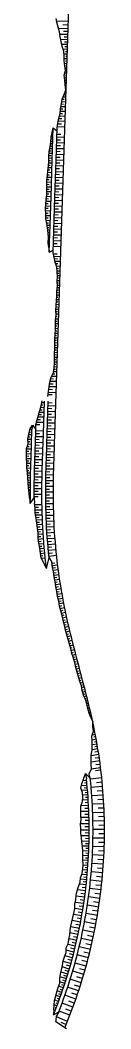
# Model space of a CAD drawing. Header units: metres. Extents: x 288738 to 324331, y 7399322 to 7465117.
# Drawn here: x 320171 to 320253, y 7412217 to 7413268 of the extents above; entities that cross this region are included whole.
import ezdxf

# ---------------------------------------------------------------- set-up
doc = ezdxf.new("R2010")
doc.units = ezdxf.units.M
doc.header["$LTSCALE"] = 10
for name, color, linetype in [('F-HZ-ATERRO-TALUDE', 110, 'Continuous'), ('F-HZ-MUROS', 210, 'Continuous'), ('F-HZ-PIANO-CORTE', 10, 'Continuous'), ('F-HZ-TALUDE', 2, 'Continuous')]:
    doc.layers.add(name, color=color, linetype=linetype)

msp = doc.modelspace()

# ---------------------------------------------------------------- linework, layer by layer
at = {"layer": 'F-HZ-ATERRO-TALUDE', "linetype": 'Continuous', "lineweight": -3}
for p, q in [((320214.839, 7413266.882), (320202.629, 7413267.28)), ((320214.595, 7413259.38), (320204.592, 7413259.706)), ((320214.717, 7413263.131), (320209.123, 7413263.313)), ((320214.393, 7413253.189), (320206.139, 7413253.458)), ((320214.219, 7413247.839), (320207.085, 7413248.072)), ((320214.494, 7413256.285), (320210.03, 7413256.43)), ((320214.306, 7413250.514), (320210.438, 7413250.64)), ((320214.056, 7413242.842), (320208.116, 7413243.035)), ((320213.893, 7413237.844), (320209.445, 7413237.989)), ((320214.137, 7413245.34), (320210.857, 7413245.447)), ((320213.974, 7413240.343), (320211.333, 7413240.429)), ((320213.73, 7413232.847), (320210.409, 7413232.955)), ((320213.567, 7413227.85), (320210.582, 7413227.947)), ((320213.812, 7413235.346), (320211.967, 7413235.406)), ((320213.486, 7413225.351), (320212.046, 7413225.398)), ((320213.649, 7413230.348), (320212.144, 7413230.397)), ((320213.404, 7413222.852), (320211.039, 7413222.93)), ((320213.242, 7413217.855), (320211.768, 7413217.903)), ((320213.323, 7413220.354), (320212.388, 7413220.384)), ((320213.16, 7413215.356), (320212.54, 7413215.377)), ((320212.916, 7413207.86), (320211.031, 7413207.922)), ((320213.079, 7413212.858), (320211.236, 7413212.918)), ((320212.997, 7413210.359), (320211.857, 7413210.396)), ((320212.834, 7413205.362), (320212.079, 7413205.386)), ((320212.753, 7413202.863), (320211.503, 7413202.904)), ((320212.59, 7413197.866), (320212.1, 7413197.882)), ((320212.671, 7413200.364), (320212.193, 7413200.38)), ((320241.119, 7412533.535), (320240.323, 7412533.371)), ((320240.596, 7412535.979), (320240.471, 7412535.953)), ((320243.102, 7412523.733), (320239.841, 7412523.127)), ((320242.133, 7412528.639), (320240.873, 7412528.392)), ((320241.632, 7412531.088), (320241.064, 7412530.974)), ((320243.568, 7412521.277), (320241.587, 7412520.918)), ((320242.623, 7412526.187), (320241.622, 7412525.996)), ((320244.024, 7412518.819), (320239.749, 7412518.065)), ((320244.9, 7412513.896), (320239.781, 7412513.042)), ((320244.466, 7412516.359), (320242.129, 7412515.957)), ((320245.318, 7412511.432), (320242.516, 7412510.977)), ((320246.681, 7412502.915), (320238.599, 7412501.736)), ((320245.729, 7412508.966), (320239.625, 7412508.005)), ((320246.211, 7412505.941), (320242.65, 7412505.401)), ((320247.642, 7412496.262), (320238.758, 7412495.079)), ((320247.173, 7412499.59), (320242.964, 7412499.003)), ((320248.134, 7412492.621), (320243.45, 7412492.029)), ((320248.604, 7412488.976), (320238.875, 7412487.815)), ((320248.901, 7412486.494), (320243.341, 7412485.856)), ((320234.475, 7412470.788), (320228.5, 7412470.263)), ((320233.992, 7412475.764), (320230.003, 7412475.376)), ((320234.244, 7412473.277), (320231.735, 7412473.045)), ((320249.788, 7412478.589), (320237.848, 7412477.397)), ((320250.648, 7412469.63), (320238.689, 7412468.637)), ((320250.237, 7412474.111), (320244.262, 7412473.565)), ((320234.91, 7412465.807), (320228.735, 7412465.324)), ((320235.296, 7412460.822), (320229.794, 7412460.444)), ((320234.704, 7412468.298), (320231.251, 7412468.012)), ((320235.113, 7412463.315), (320232.35, 7412463.112)), ((320235.473, 7412458.328), (320232.701, 7412458.151)), ((320251.35, 7412460.658), (320239.377, 7412459.864)), ((320251.018, 7412465.145), (320245.035, 7412464.699)), ((320235.971, 7412449.963), (320228.139, 7412449.588)), ((320235.633, 7412455.833), (320229.813, 7412455.489)), ((320235.81, 7412452.898), (320232.531, 7412452.723)), ((320251.9, 7412451.675), (320239.915, 7412451.08)), ((320251.644, 7412456.167), (320245.654, 7412455.82)), ((320236.252, 7412443.692), (320227.887, 7412443.392)), ((320236.455, 7412437.457), (320228.14, 7412437.257)), ((320236.118, 7412446.828), (320232.009, 7412446.655)), ((320236.365, 7412440.575), (320232.163, 7412440.449)), ((320252.299, 7412442.684), (320240.305, 7412442.288)), ((320252.119, 7412447.18), (320246.124, 7412446.933)), ((320252.441, 7412438.186), (320246.443, 7412438.038)), ((320236.595, 7412430.755), (320227.658, 7412430.655)), ((320236.626, 7412427.495), (320232.224, 7412427.473)), ((320236.535, 7412434.106), (320232.329, 7412434.032)), ((320252.545, 7412433.688), (320240.547, 7412433.492)), ((320252.612, 7412429.188), (320246.612, 7412429.14)), ((320236.64, 7412424.235), (320227.946, 7412424.245)), ((320236.609, 7412418.074), (320228.395, 7412418.18)), ((320236.638, 7412421.155), (320232.306, 7412421.185)), ((320252.583, 7412415.689), (320240.584, 7412415.892)), ((320252.64, 7412424.688), (320240.64, 7412424.692)), ((320252.63, 7412420.188), (320246.63, 7412420.24)), ((320236.517, 7412412.393), (320228.944, 7412412.573)), ((320236.382, 7412407.331), (320229.633, 7412407.556)), ((320236.571, 7412415.234), (320232.648, 7412415.305)), ((320236.453, 7412409.862), (320232.857, 7412409.964)), ((320252.37, 7412406.691), (320240.377, 7412407.094)), ((320252.497, 7412411.189), (320246.499, 7412411.341)), ((320236.199, 7412402.334), (320229.991, 7412402.6)), ((320235.967, 7412397.339), (320230.047, 7412397.65)), ((320235.827, 7412394.843), (320232.94, 7412395.008)), ((320236.084, 7412399.837), (320233.054, 7412399.981)), ((320236.292, 7412404.832), (320233.062, 7412404.955)), ((320252.002, 7412397.699), (320240.017, 7412398.301)), ((320252.205, 7412402.194), (320246.21, 7412402.445)), ((320235.685, 7412392.347), (320230.072, 7412392.695)), ((320235.354, 7412387.358), (320230.224, 7412387.725)), ((320235.168, 7412384.865), (320232.595, 7412385.062)), ((320235.522, 7412389.853), (320232.855, 7412390.031)), ((320251.482, 7412388.714), (320239.509, 7412389.515)), ((320251.165, 7412384.225), (320245.182, 7412384.676)), ((320251.761, 7412393.205), (320245.771, 7412393.556)), ((320234.547, 7412377.391), (320228.847, 7412377.908)), ((320234.975, 7412382.373), (320229.761, 7412382.796)), ((320234.316, 7412374.902), (320231.195, 7412375.2)), ((320234.766, 7412379.881), (320232.083, 7412380.112)), ((320250.81, 7412379.74), (320238.852, 7412380.74)), ((320250.418, 7412375.257), (320244.443, 7412375.807)), ((320233.515, 7412367.16), (320226.514, 7412367.933)), ((320234.071, 7412372.414), (320227.557, 7412373.067)), ((320233.16, 7412364.011), (320229.332, 7412364.457)), ((320233.802, 7412369.786), (320230.51, 7412370.133)), ((320249.987, 7412370.777), (320238.047, 7412371.976)), ((320249.519, 7412366.302), (320243.554, 7412366.951)), ((320231.903, 7412354.122), (320222.921, 7412355.343)), ((320232.78, 7412360.865), (320224.392, 7412361.894)), ((320232.351, 7412357.492), (320227.929, 7412358.064)), ((320247.888, 7412352.901), (320235.994, 7412354.496)), ((320249.013, 7412361.831), (320237.095, 7412363.228)), ((320248.469, 7412357.364), (320242.516, 7412358.112)), ((320229.976, 7412341.238), (320221.575, 7412342.592)), ((320230.958, 7412347.543), (320222.192, 7412348.848)), ((320230.475, 7412344.389), (320226.124, 7412345.064)), ((320231.443, 7412350.831), (320227.083, 7412351.452)), ((320246.605, 7412343.993), (320234.74, 7412345.786)), ((320247.265, 7412348.445), (320241.325, 7412349.292)), ((320228.898, 7412334.894), (320220.445, 7412336.363)), ((320228.315, 7412331.61), (320223.987, 7412332.391)), ((320229.445, 7412338.065), (320225.261, 7412338.766)), ((320245.172, 7412335.108), (320233.338, 7412337.098)), ((320245.907, 7412339.548), (320239.982, 7412340.493)), ((320226.394, 7412321.648), (320217.49, 7412323.433)), ((320227.702, 7412328.332), (320218.959, 7412329.966)), ((320227.057, 7412324.988), (320222.641, 7412325.843)), ((320243.589, 7412326.249), (320231.79, 7412328.435)), ((320242.742, 7412321.829), (320236.852, 7412322.972)), ((320244.4, 7412330.675), (320238.491, 7412331.719)), ((320223.696, 7412309.153), (320215.562, 7412310.99)), ((320225.052, 7412315.258), (320216.537, 7412317.075)), ((320224.384, 7412312.203), (320220.304, 7412313.099)), ((320225.734, 7412318.451), (320221.279, 7412319.372)), ((320239.976, 7412308.616), (320228.257, 7412311.194)), ((320241.857, 7412317.417), (320230.096, 7412319.799)), ((320240.936, 7412313.013), (320235.065, 7412314.253)), ((320222.291, 7412303.182), (320214.336, 7412305.077)), ((320221.544, 7412300.133), (320217.314, 7412301.168)), ((320223, 7412306.166), (320219.009, 7412307.092)), ((320237.947, 7412299.848), (320226.272, 7412302.62)), ((320238.98, 7412304.228), (320233.131, 7412305.565)), ((320219.235, 7412291.173), (320211.352, 7412293.248)), ((320220.777, 7412297.09), (320212.658, 7412299.126)), ((320220.017, 7412294.128), (320216.197, 7412295.11)), ((320235.767, 7412291.117), (320224.139, 7412294.082)), ((320236.877, 7412295.477), (320231.051, 7412296.912)), ((320215.941, 7412279.414), (320208.345, 7412281.604)), ((320217.578, 7412285.113), (320209.502, 7412287.342)), ((320216.767, 7412282.261), (320212.855, 7412283.365)), ((320218.413, 7412288.141), (320214.397, 7412289.224)), ((320233.436, 7412282.424), (320221.859, 7412285.582)), ((320232.215, 7412278.093), (320226.44, 7412279.72)), ((320234.619, 7412286.765), (320228.818, 7412288.296)), ((320212.847, 7412269.244), (320206.381, 7412271.251)), ((320214.35, 7412274.094), (320207.258, 7412276.22)), ((320213.608, 7412271.666), (320210.211, 7412272.702)), ((320215.157, 7412276.751), (320211.455, 7412277.839)), ((320228.335, 7412265.163), (320216.87, 7412268.705)), ((320230.958, 7412273.772), (320219.436, 7412277.122)), ((320229.665, 7412269.462), (320223.918, 7412271.185)), ((320209.745, 7412259.738), (320204.722, 7412261.402)), ((320211.319, 7412264.483), (320205.955, 7412266.204)), ((320208.941, 7412257.37), (320206.434, 7412258.215)), ((320210.539, 7412262.108), (320208.068, 7412262.914)), ((320212.091, 7412266.861), (320209.064, 7412267.816)), ((320225.567, 7412256.599), (320214.162, 7412260.331)), ((320226.969, 7412260.875), (320221.252, 7412262.694)), ((320206.46, 7412250.293), (320202.1, 7412251.83)), ((320208.125, 7412255.007), (320203.222, 7412256.684)), ((320205.608, 7412247.943), (320203.533, 7412248.685)), ((320207.297, 7412252.648), (320204.96, 7412253.46)), ((320222.655, 7412248.084), (320211.314, 7412252.005)), ((320224.129, 7412252.335), (320218.442, 7412254.249)), ((320202.992, 7412240.914), (320200.199, 7412241.959)), ((320204.748, 7412245.595), (320200.758, 7412247.045)), ((320202.092, 7412238.581), (320201.014, 7412238.991)), ((320203.872, 7412243.253), (320202.15, 7412243.889)), ((320219.599, 7412239.618), (320208.325, 7412243.728)), ((320218.014, 7412235.407), (320212.395, 7412237.508)), ((320221.145, 7412243.845), (320215.491, 7412245.852)), ((320213.876, 7412224.881), (320202.399, 7412229.448)), ((320216.394, 7412231.208), (320205.19, 7412235.505)), ((320212.459, 7412221.413), (320207.25, 7412223.528))]:
    msp.add_line(p, q, dxfattribs=at)
at = {"layer": 'F-HZ-MUROS', "elevation": 730.002}
msp.add_lwpolyline([(320212.815, 7412217.076), (320201.792, 7412224.353)], dxfattribs=at)
at = {"layer": 'F-HZ-PIANO-CORTE'}
for p, q in [((320208.202, 7413183.4), (320212.114, 7413183.272)), ((320208.636, 7413185.887), (320210.416, 7413185.829)), ((320209.526, 7413188.36), (320212.277, 7413188.27)), ((320210.417, 7413190.832), (320211.388, 7413190.8)), ((320206.451, 7413173.452), (320211.789, 7413173.278)), ((320206.651, 7413175.947), (320209.261, 7413175.862)), ((320207.209, 7413178.43), (320211.951, 7413178.275)), ((320207.768, 7413180.913), (320209.9, 7413180.843)), ((320204.457, 7413163.261), (320211.455, 7413163.033)), ((320204.916, 7413165.872), (320208.228, 7413165.764)), ((320205.593, 7413168.477), (320211.626, 7413168.28)), ((320206.25, 7413170.957), (320208.978, 7413170.868)), ((320203.359, 7413157.363), (320211.261, 7413157.106)), ((320203.927, 7413160.311), (320207.643, 7413160.19)), ((320196.764, 7413142.12), (320197.764, 7413142.088)), ((320196.975, 7413144.615), (320198.846, 7413144.554)), ((320197.247, 7413147.107), (320198.087, 7413147.08)), ((320197.636, 7413149.596), (320199.009, 7413149.551)), ((320202.818, 7413143.616), (320206.815, 7413143.486)), ((320202.915, 7413146.614), (320210.911, 7413146.354)), ((320203.013, 7413149.613), (320207.011, 7413149.482)), ((320195.205, 7413132.166), (320196.822, 7413132.113)), ((320195.603, 7413134.654), (320198.52, 7413134.559)), ((320196.007, 7413137.142), (320197.304, 7413137.1)), ((320196.421, 7413139.63), (320198.683, 7413139.556)), ((320202.427, 7413131.622), (320206.425, 7413131.492)), ((320202.524, 7413134.621), (320210.52, 7413134.36)), ((320202.622, 7413137.619), (320206.62, 7413137.489)), ((320202.72, 7413140.618), (320210.716, 7413140.357)), ((320194.494, 7413122.184), (320196.303, 7413122.125)), ((320194.582, 7413124.682), (320198.194, 7413124.564)), ((320194.713, 7413127.179), (320196.494, 7413127.121)), ((320194.927, 7413129.674), (320198.357, 7413129.562)), ((320202.133, 7413122.627), (320210.129, 7413122.366)), ((320202.231, 7413125.625), (320206.229, 7413125.495)), ((320202.329, 7413128.624), (320210.325, 7413128.363)), ((320193.34, 7413109.715), (320197.706, 7413109.572)), ((320193.621, 7413112.207), (320195.704, 7413112.139)), ((320193.951, 7413114.697), (320197.869, 7413114.57)), ((320194.219, 7413117.19), (320196.085, 7413117.129)), ((320194.367, 7413119.687), (320198.032, 7413119.567)), ((320201.743, 7413110.633), (320209.738, 7413110.373)), ((320201.84, 7413113.632), (320205.838, 7413113.502)), ((320201.938, 7413116.63), (320209.934, 7413116.37)), ((320202.036, 7413119.629), (320206.034, 7413119.498)), ((320192.589, 7413099.734), (320197.38, 7413099.578)), ((320192.648, 7413102.233), (320195.055, 7413102.155)), ((320192.859, 7413104.728), (320197.543, 7413104.575)), ((320193.085, 7413107.222), (320195.355, 7413107.148)), ((320201.449, 7413101.638), (320205.447, 7413101.508)), ((320201.547, 7413104.637), (320209.543, 7413104.376)), ((320201.645, 7413107.635), (320205.643, 7413107.505)), ((320192.368, 7413089.736), (320197.054, 7413089.583)), ((320192.43, 7413092.235), (320194.783, 7413092.158)), ((320192.544, 7413094.733), (320197.217, 7413094.58)), ((320192.612, 7413097.232), (320194.955, 7413097.155)), ((320201.058, 7413089.645), (320205.056, 7413089.514)), ((320201.156, 7413092.643), (320209.152, 7413092.382)), ((320201.254, 7413095.641), (320205.252, 7413095.511)), ((320201.352, 7413098.64), (320209.347, 7413098.379)), ((320191.683, 7413079.753), (320196.729, 7413079.588)), ((320191.949, 7413082.245), (320194.379, 7413082.166)), ((320192.174, 7413084.739), (320196.891, 7413084.586)), ((320192.334, 7413087.236), (320194.653, 7413087.16)), ((320200.765, 7413080.649), (320208.761, 7413080.389)), ((320200.863, 7413083.648), (320204.861, 7413083.517)), ((320200.961, 7413086.646), (320208.956, 7413086.386)), ((320191.186, 7413072.265), (320193.835, 7413072.179)), ((320191.219, 7413069.763), (320196.403, 7413069.594)), ((320191.254, 7413074.764), (320196.566, 7413074.591)), ((320191.397, 7413077.261), (320194.022, 7413077.175)), ((320200.374, 7413068.656), (320208.37, 7413068.395)), ((320200.472, 7413071.654), (320204.47, 7413071.524)), ((320200.57, 7413074.653), (320208.566, 7413074.392)), ((320200.668, 7413077.651), (320204.665, 7413077.521)), ((320191.305, 7413067.258), (320193.813, 7413067.177)), ((320191.411, 7413064.754), (320196.24, 7413064.596)), ((320191.527, 7413062.249), (320193.843, 7413062.173)), ((320191.864, 7413059.736), (320196.077, 7413059.599)), ((320192.317, 7413057.22), (320194.156, 7413057.16)), ((320200.081, 7413059.661), (320204.079, 7413059.53)), ((320200.179, 7413062.659), (320208.175, 7413062.398)), ((320200.277, 7413065.657), (320204.274, 7413065.527)), ((320192.729, 7413054.705), (320195.914, 7413054.602)), ((320193.118, 7413052.191), (320194.475, 7413052.147)), ((320193.48, 7413049.678), (320195.751, 7413049.604)), ((320193.827, 7413047.166), (320194.748, 7413047.136)), ((320199.69, 7413047.667), (320203.688, 7413047.537)), ((320199.788, 7413050.665), (320207.784, 7413050.405)), ((320199.886, 7413053.664), (320203.884, 7413053.533)), ((320199.983, 7413056.662), (320207.979, 7413056.402)), ((320193.936, 7413037.157), (320194.64, 7413037.134)), ((320194.058, 7413044.657), (320195.588, 7413044.607)), ((320194.148, 7413039.651), (320195.426, 7413039.61)), ((320194.228, 7413042.15), (320194.868, 7413042.129)), ((320199.397, 7413038.672), (320207.393, 7413038.411)), ((320199.495, 7413041.67), (320203.493, 7413041.54)), ((320199.593, 7413044.668), (320207.588, 7413044.408)), ((320194.062, 7413034.651), (320195.263, 7413034.612)), ((320194.365, 7413032.14), (320194.773, 7413032.127)), ((320199.202, 7413032.675), (320207.197, 7413032.414)), ((320199.299, 7413035.673), (320203.297, 7413035.543)), ((320199.341, 7413024.848), (320203.142, 7413024.724)), ((320199.994, 7413022.25), (320206.859, 7413022.026)), ((320200.491, 7413019.732), (320203.634, 7413019.63)), ((320200.871, 7413017.219), (320206.696, 7413017.029)), ((320201.583, 7413014.694), (320204.099, 7413014.612)), ((320202.585, 7413012.16), (320206.533, 7413012.031)), ((320203.115, 7413009.641), (320204.783, 7413009.587)), ((320203.236, 7413007.136), (320206.37, 7413007.034)), ((320203.347, 7413004.631), (320204.818, 7413004.583)), ((320203.388, 7412994.625), (320204.676, 7412994.583)), ((320203.4, 7412997.125), (320206.044, 7412997.039)), ((320203.449, 7413002.127), (320206.207, 7413002.037)), ((320203.462, 7412999.625), (320204.794, 7412999.581)), ((320202.908, 7412984.635), (320204.273, 7412984.59)), ((320203.067, 7412987.131), (320205.719, 7412987.045)), ((320203.305, 7412989.625), (320204.553, 7412989.584)), ((320203.419, 7412992.122), (320205.881, 7412992.042)), ((320202.486, 7412974.643), (320203.899, 7412974.597)), ((320202.59, 7412977.141), (320205.393, 7412977.05)), ((320202.712, 7412979.639), (320204.093, 7412979.594)), ((320202.818, 7412982.136), (320205.556, 7412982.047)), ((320202.012, 7412964.653), (320203.499, 7412964.605)), ((320202.083, 7412967.152), (320205.067, 7412967.055)), ((320202.261, 7412969.648), (320203.705, 7412969.601)), ((320202.398, 7412972.145), (320205.23, 7412972.053)), ((320201.544, 7412952.162), (320204.578, 7412952.063)), ((320201.563, 7412954.663), (320203.111, 7412954.612)), ((320201.682, 7412957.16), (320204.741, 7412957.06)), ((320201.916, 7412959.654), (320203.37, 7412959.607)), ((320202.033, 7412962.151), (320204.904, 7412962.058)), ((320201.302, 7412942.165), (320204.253, 7412942.068)), ((320201.392, 7412944.663), (320202.863, 7412944.615)), ((320201.462, 7412947.162), (320204.416, 7412947.066)), ((320201.51, 7412949.662), (320203.004, 7412949.613)), ((320200.899, 7412934.674), (320202.453, 7412934.623)), ((320200.908, 7412932.172), (320203.927, 7412932.074)), ((320200.978, 7412937.173), (320204.09, 7412937.071)), ((320201.162, 7412939.668), (320202.666, 7412939.619)), ((320200.683, 7412922.174), (320203.601, 7412922.079)), ((320200.852, 7412924.67), (320202.267, 7412924.624)), ((320200.921, 7412929.67), (320202.383, 7412929.623)), ((320200.936, 7412927.169), (320203.764, 7412927.076)), ((320200.506, 7412912.175), (320203.275, 7412912.084)), ((320200.562, 7412914.674), (320201.96, 7412914.629)), ((320200.596, 7412917.174), (320203.438, 7412917.082)), ((320200.602, 7412919.675), (320202.061, 7412919.628)), ((320198.666, 7412899.728), (320200.767, 7412899.659)), ((320199.513, 7412902.202), (320202.95, 7412902.09)), ((320199.938, 7412904.689), (320201.485, 7412904.639)), ((320200.239, 7412907.181), (320203.113, 7412907.087)), ((320200.395, 7412909.677), (320201.795, 7412909.631)), ((320195.282, 7412889.385), (320198.905, 7412889.267)), ((320195.729, 7412892.15), (320202.618, 7412891.925)), ((320196.478, 7412894.712), (320199.59, 7412894.61)), ((320197.454, 7412897.266), (320202.787, 7412897.092)), ((320194.203, 7412880.606), (320202.241, 7412880.344)), ((320194.626, 7412883.609), (320198.482, 7412883.484)), ((320195.033, 7412886.614), (320202.437, 7412886.372)), ((320187.248, 7412869.786), (320189.888, 7412869.7)), ((320193.879, 7412878.115), (320198.019, 7412877.98)), ((320193.892, 7412869.761), (320197.89, 7412869.631)), ((320184.112, 7412857.381), (320186.796, 7412857.294)), ((320184.825, 7412859.859), (320189.562, 7412859.705)), ((320185.487, 7412862.339), (320187.565, 7412862.271)), ((320186.052, 7412864.822), (320189.725, 7412864.702)), ((320186.633, 7412867.304), (320188.22, 7412867.253)), ((320193.501, 7412857.768), (320197.499, 7412857.637)), ((320193.599, 7412860.766), (320201.594, 7412860.506)), ((320193.696, 7412863.765), (320197.694, 7412863.634)), ((320193.794, 7412866.763), (320201.79, 7412866.502)), ((320181.227, 7412846.934), (320185.182, 7412846.805)), ((320181.842, 7412849.416), (320189.219, 7412849.175)), ((320182.554, 7412852.162), (320185.931, 7412852.052)), ((320183.378, 7412854.904), (320189.399, 7412854.708)), ((320193.208, 7412848.773), (320201.203, 7412848.512)), ((320193.305, 7412851.771), (320197.303, 7412851.641)), ((320193.403, 7412854.769), (320201.399, 7412854.509)), ((320173.477, 7412836.545), (320176.797, 7412836.437)), ((320174.129, 7412839.025), (320175.504, 7412838.98)), ((320174.808, 7412841.504), (320176.96, 7412841.434)), ((320180.835, 7412837.525), (320184.833, 7412837.395)), ((320180.932, 7412840.524), (320188.928, 7412840.263)), ((320192.817, 7412836.779), (320200.812, 7412836.518)), ((320192.914, 7412839.777), (320196.912, 7412839.647)), ((320193.012, 7412842.776), (320201.008, 7412842.515)), ((320193.11, 7412845.774), (320197.108, 7412845.644)), ((320172.636, 7412831.57), (320176.634, 7412831.439)), ((320172.768, 7412829.064), (320174.661, 7412829.002)), ((320172.788, 7412826.562), (320176.471, 7412826.442)), ((320173.02, 7412834.058), (320174.868, 7412833.998)), ((320180.541, 7412828.53), (320188.537, 7412828.269)), ((320180.639, 7412831.529), (320184.637, 7412831.398)), ((320180.737, 7412834.527), (320188.733, 7412834.266)), ((320192.524, 7412827.784), (320196.521, 7412827.653)), ((320192.621, 7412830.782), (320200.617, 7412830.521)), ((320192.719, 7412833.78), (320196.717, 7412833.65)), ((320171.343, 7412821.606), (320176.309, 7412821.445)), ((320171.39, 7412819.102), (320173.809, 7412819.024)), ((320171.421, 7412816.598), (320176.148, 7412816.447)), ((320172.015, 7412824.086), (320174.202, 7412824.015)), ((320180.152, 7412816.532), (320188.148, 7412816.276)), ((320180.249, 7412819.534), (320184.247, 7412819.404)), ((320180.346, 7412822.533), (320188.342, 7412822.273)), ((320180.444, 7412825.532), (320184.442, 7412825.401)), ((320192.135, 7412815.785), (320196.133, 7412815.657)), ((320192.231, 7412818.787), (320200.227, 7412818.528)), ((320192.328, 7412821.787), (320196.326, 7412821.657)), ((320192.426, 7412824.785), (320200.422, 7412824.525)), ((320171.259, 7412811.595), (320175.991, 7412811.45)), ((320171.33, 7412814.097), (320173.699, 7412814.023)), ((320171.38, 7412809.085), (320173.648, 7412809.018)), ((320171.501, 7412806.576), (320175.843, 7412806.452)), ((320179.875, 7412807.513), (320183.874, 7412807.397)), ((320179.965, 7412810.521), (320187.961, 7412810.279)), ((320180.058, 7412813.528), (320184.056, 7412813.402)), ((320191.859, 7412806.765), (320199.855, 7412806.534)), ((320191.948, 7412809.774), (320195.946, 7412809.653)), ((320192.04, 7412812.78), (320200.036, 7412812.531)), ((320171.619, 7412804.066), (320173.696, 7412804.009)), ((320171.741, 7412801.556), (320175.706, 7412801.454)), ((320172.059, 7412799.041), (320173.852, 7412798.998)), ((320172.377, 7412796.527), (320175.584, 7412796.455)), ((320179.565, 7412795.458), (320183.564, 7412795.371)), ((320179.635, 7412798.475), (320187.632, 7412798.283)), ((320179.708, 7412801.49), (320183.707, 7412801.386)), ((320179.791, 7412804.502), (320187.787, 7412804.281)), ((320191.552, 7412794.708), (320199.55, 7412794.538)), ((320191.62, 7412797.726), (320195.619, 7412797.631)), ((320191.693, 7412800.741), (320199.69, 7412800.536)), ((320191.775, 7412803.754), (320195.773, 7412803.644)), ((320172.508, 7412794.017), (320174.02, 7412793.987)), ((320172.633, 7412791.508), (320175.482, 7412791.456)), ((320172.803, 7412788.999), (320174.122, 7412788.978)), ((320172.977, 7412786.489), (320175.401, 7412786.457)), ((320173.142, 7412783.981), (320174.257, 7412783.969)), ((320179.401, 7412786.393), (320187.4, 7412786.286)), ((320179.449, 7412789.417), (320183.448, 7412789.351)), ((320179.503, 7412792.438), (320187.501, 7412792.285)), ((320191.391, 7412785.642), (320195.391, 7412785.59)), ((320191.438, 7412788.666), (320199.437, 7412788.539)), ((320191.49, 7412791.688), (320195.489, 7412791.613)), ((320173.305, 7412781.473), (320175.346, 7412781.457)), ((320173.563, 7412778.966), (320174.447, 7412778.962)), ((320173.855, 7412776.46), (320175.319, 7412776.457)), ((320174.068, 7412773.955), (320174.693, 7412773.956)), ((320179.318, 7412774.278), (320187.318, 7412774.286)), ((320179.323, 7412777.31), (320183.323, 7412777.298)), ((320179.337, 7412780.34), (320187.337, 7412780.286)), ((320179.366, 7412783.367), (320183.366, 7412783.327)), ((320191.319, 7412773.523), (320195.319, 7412773.531)), ((320191.32, 7412776.556), (320199.319, 7412776.539)), ((320191.334, 7412779.587), (320195.334, 7412779.563)), ((320191.359, 7412782.615), (320199.359, 7412782.539)), ((320174.236, 7412771.452), (320175.324, 7412771.457)), ((320179.323, 7412771.75), (320183.323, 7412771.768)), ((320179.767, 7412763.342), (320187.406, 7412763.474)), ((320191.326, 7412770.488), (320199.326, 7412770.539)), ((320191.354, 7412767.452), (320195.354, 7412767.496)), ((320191.39, 7412764.413), (320199.389, 7412764.54)), ((320180.07, 7412760.589), (320183.762, 7412760.669)), ((320180.255, 7412757.835), (320187.519, 7412758.025)), ((320180.383, 7412755.232), (320183.985, 7412755.341)), ((320180.808, 7412752.64), (320187.671, 7412752.876)), ((320191.444, 7412761.374), (320195.443, 7412761.457)), ((320191.512, 7412758.335), (320199.51, 7412758.541)), ((320191.593, 7412755.296), (320195.591, 7412755.419)), ((320191.695, 7412752.258), (320199.69, 7412752.544)), ((320181.331, 7412750.13), (320184.545, 7412750.254)), ((320181.67, 7412747.616), (320187.861, 7412747.88)), ((320181.91, 7412745.099), (320184.94, 7412745.241)), ((320182.189, 7412742.586), (320188.092, 7412742.885)), ((320191.806, 7412749.221), (320195.802, 7412749.383)), ((320191.939, 7412746.184), (320199.93, 7412746.549)), ((320192.083, 7412743.147), (320196.078, 7412743.35)), ((320182.497, 7412740.075), (320185.36, 7412740.232)), ((320182.824, 7412737.566), (320188.364, 7412737.893)), ((320183.171, 7412735.061), (320185.844, 7412735.229)), ((320183.395, 7412732.548), (320188.678, 7412732.903)), ((320192.243, 7412740.112), (320200.23, 7412740.556)), ((320192.421, 7412737.077), (320196.414, 7412737.32)), ((320192.608, 7412734.043), (320200.591, 7412734.567)), ((320192.82, 7412731.011), (320196.81, 7412731.293)), ((320183.429, 7412730.023), (320186.14, 7412730.216)), ((320183.566, 7412727.504), (320189.033, 7412727.915)), ((320183.939, 7412725.003), (320186.584, 7412725.213)), ((320184.334, 7412722.506), (320189.43, 7412722.931)), ((320193.041, 7412727.979), (320201.018, 7412728.583)), ((320193.279, 7412724.949), (320197.266, 7412725.27)), ((320193.534, 7412721.92), (320201.504, 7412722.602)), ((320184.811, 7412720.018), (320187.229, 7412720.229)), ((320185.264, 7412717.529), (320189.868, 7412717.95)), ((320185.559, 7412715.027), (320187.833, 7412715.244)), ((320185.857, 7412712.525), (320190.347, 7412712.973)), ((320186.24, 7412710.033), (320188.424, 7412710.26)), ((320193.798, 7412718.892), (320197.782, 7412719.253)), ((320194.087, 7412715.866), (320202.05, 7412716.627)), ((320194.383, 7412712.841), (320198.363, 7412713.241)), ((320194.7, 7412709.818), (320202.656, 7412710.658)), ((320186.622, 7412707.542), (320190.869, 7412708.001)), ((320197.941, 7412702.394), (320200.729, 7412702.725)), ((320198.319, 7412699.899), (320203.821, 7412700.574)), ((320198.737, 7412697.409), (320201.435, 7412697.751)), ((320199.222, 7412694.928), (320204.458, 7412695.615)), ((320199.653, 7412692.442), (320202.222, 7412692.789)), ((320199.976, 7412689.941), (320205.138, 7412690.661)), ((320200.319, 7412687.443), (320202.905, 7412687.814)), ((320200.717, 7412684.952), (320205.859, 7412685.713)), ((320201.121, 7412682.463), (320203.677, 7412682.852)), ((320201.547, 7412679.978), (320206.623, 7412680.772)), ((320201.989, 7412677.495), (320204.503, 7412677.899)), ((320202.497, 7412675.024), (320207.428, 7412675.837)), ((320202.985, 7412672.55), (320205.414, 7412672.961)), ((320203.36, 7412670.057), (320208.275, 7412670.91)), ((320203.757, 7412667.567), (320206.234, 7412668.008)), ((320204.369, 7412665.117), (320209.164, 7412665.989)), ((320204.972, 7412662.665), (320207.296, 7412663.098)), ((320205.396, 7412660.181), (320210.095, 7412661.077)), ((320205.821, 7412657.697), (320208.196, 7412658.16)), ((320206.491, 7412655.261), (320211.067, 7412656.172)), ((320207.16, 7412652.826), (320209.362, 7412653.274)), ((320207.758, 7412650.378), (320212.081, 7412651.276)), ((320208.351, 7412647.929), (320210.475, 7412648.38)), ((320208.907, 7412645.473), (320213.134, 7412646.389)), ((320209.458, 7412643.017), (320211.565, 7412643.482)), ((320210.064, 7412640.572), (320214.225, 7412641.509)), ((320210.678, 7412638.13), (320212.729, 7412638.601)), ((320211.256, 7412635.68), (320215.348, 7412636.637)), ((320211.826, 7412633.229), (320213.873, 7412633.716)), ((320212.486, 7412630.8), (320216.502, 7412631.772)), ((320213.173, 7412628.379), (320215.13, 7412628.86)), ((320213.833, 7412625.953), (320217.682, 7412626.913)), ((320214.483, 7412623.526), (320216.382, 7412624.006)), ((320215.145, 7412621.103), (320218.886, 7412622.06)), ((320215.811, 7412618.682), (320217.653, 7412619.159)), ((320216.492, 7412616.266), (320220.109, 7412617.212)), ((320217.18, 7412613.853), (320218.954, 7412614.321)), ((320217.822, 7412611.429), (320221.349, 7412612.368)), ((320218.437, 7412608.998), (320220.205, 7412609.473)), ((320219.151, 7412606.595), (320222.602, 7412607.528)), ((320219.926, 7412604.21), (320221.579, 7412604.659)), ((320220.634, 7412601.807), (320223.865, 7412602.69)), ((320221.297, 7412599.393), (320222.898, 7412599.832)), ((320221.95, 7412596.977), (320225.133, 7412597.853)), ((320222.597, 7412594.559), (320224.183, 7412594.997)), ((320223.179, 7412592.125), (320226.404, 7412593.018)), ((320223.715, 7412589.679), (320225.377, 7412590.139)), ((320224.366, 7412587.265), (320227.675, 7412588.182)), ((320225.104, 7412584.876), (320226.707, 7412585.32)), ((320225.823, 7412582.483), (320228.946, 7412583.346)), ((320226.529, 7412580.087), (320228.055, 7412580.507)), ((320227.353, 7412577.724), (320230.214, 7412578.509)), ((320228.261, 7412575.385), (320229.553, 7412575.738)), ((320228.856, 7412572.961), (320231.475, 7412573.671)), ((320229.244, 7412570.482), (320230.673, 7412570.866)), ((320229.855, 7412568.064), (320232.725, 7412568.83)), ((320230.603, 7412565.684), (320231.974, 7412566.046)), ((320231.49, 7412563.34), (320233.96, 7412563.985)), ((320232.453, 7412561.015), (320233.513, 7412561.288)), ((320233.312, 7412558.661), (320235.177, 7412559.135)), ((320234.123, 7412556.294), (320234.951, 7412556.502)), ((320234.726, 7412553.875), (320236.372, 7412554.28)), ((320235.25, 7412551.437), (320236.106, 7412551.644)), ((320235.896, 7412549.029), (320237.541, 7412549.419)), ((320236.58, 7412546.63), (320237.348, 7412546.808)), ((320237.428, 7412544.266), (320238.679, 7412544.55)), ((320238.314, 7412541.908), (320238.777, 7412542.011))]:
    msp.add_line(p, q, dxfattribs=at)
at = {"layer": 'F-HZ-TALUDE'}
msp.add_line((320238.426, 7412541.609), (320240.367, 7412537.05), dxfattribs=at)
at = {"layer": 'F-HZ-TALUDE', "linetype": 'Continuous', "lineweight": -3}
for points in [[(320237.097, 7412551.293), (320235.946, 7412556.038), (320234.766, 7412560.792), (320233.563, 7412565.558), (320232.339, 7412570.334), (320231.098, 7412575.124), (320229.844, 7412579.926), (320228.58, 7412584.743), (320227.309, 7412589.574), (320226.036, 7412594.418), (320224.76, 7412599.273), (320223.484, 7412604.141), (320222.213, 7412609.021), (320220.95, 7412613.915), (320219.698, 7412618.824), (320218.462, 7412623.749), (320217.245, 7412628.69), (320216.05, 7412633.648), (320214.882, 7412638.624), (320213.746, 7412643.611), (320212.646, 7412648.607), (320211.586, 7412653.612), (320210.57, 7412658.625), (320209.597, 7412663.648), (320208.668, 7412668.679), (320207.782, 7412673.717), (320206.94, 7412678.764), (320206.142, 7412683.817), (320205.388, 7412688.878), (320204.677, 7412693.945), (320204.011, 7412699.018), (320203.389, 7412704.096), (320202.811, 7412709.18), (320202.277, 7412714.269), (320201.787, 7412719.362), (320201.342, 7412724.459), (320200.941, 7412729.561), (320200.584, 7412734.665), (320200.272, 7412739.772), (320200.003, 7412744.882), (320199.78, 7412749.994), (320199.6, 7412755.107), (320199.465, 7412760.222), (320199.374, 7412765.338), (320199.326, 7412770.448), (320199.315, 7412775.548), (320199.339, 7412780.637), (320199.392, 7412785.716), (320199.473, 7412790.785), (320199.577, 7412795.843), (320199.699, 7412800.89), (320199.837, 7412805.926), (320199.986, 7412810.952), (320200.144, 7412815.968), (320200.306, 7412820.973), (320200.469, 7412825.97), (320217.734, 7413355.689)], [(320212.422, 7413195.777), (320211.653, 7413200.805), (320211.294, 7413205.819), (320210.665, 7413210.842), (320212.03, 7413215.8), (320211.403, 7413220.824), (320210.535, 7413225.855), (320210.648, 7413230.854), (320210.076, 7413235.875), (320208.568, 7413240.927), (320207.488, 7413245.964), (320206.525, 7413250.999), (320205.736, 7413256.027), (320204.165, 7413261.081), (320202.835, 7413266.127), (320202.164, 7413269.894)], [(320203.108, 7413156.059), (320204.066, 7413161.031), (320204.939, 7413166.005), (320206.252, 7413170.965), (320206.652, 7413175.955), (320207.77, 7413180.921), (320208.638, 7413185.895), (320210.42, 7413190.84)], [(320194.47, 7413031.275), (320193.863, 7413036.297), (320194.287, 7413041.286), (320193.946, 7413046.3), (320193.252, 7413051.325), (320192.473, 7413056.353), (320191.567, 7413061.385), (320191.335, 7413066.395), (320191.163, 7413071.404), (320191.298, 7413076.402), (320191.871, 7413081.386), (320192.322, 7413086.374), (320192.39, 7413091.374), (320192.619, 7413096.369), (320192.575, 7413101.374), (320192.998, 7413106.362), (320193.507, 7413111.348), (320194.168, 7413116.33), (320194.464, 7413121.323), (320194.639, 7413126.32), (320195.068, 7413131.308), (320195.864, 7413136.285), (320196.692, 7413141.261), (320197.113, 7413146.25), (320197.891, 7413151.227)], [(320193.632, 7412876.22), (320194.281, 7412881.201), (320194.994, 7412886.181), (320195.442, 7412891.169), (320196.891, 7412896.124), (320199.316, 7412901.048), (320200.166, 7412906.023), (320200.479, 7412911.015), (320200.593, 7412916.014), (320200.605, 7412921.016), (320200.943, 7412926.008), (320200.913, 7412931.012), (320200.893, 7412936.015), (320201.26, 7412941.006), (320201.44, 7412946.002), (320201.536, 7412951.002), (320201.573, 7412956.003), (320202.042, 7412960.991), (320202.001, 7412965.995), (320202.356, 7412970.986), (320202.534, 7412975.983), (320202.777, 7412980.977), (320202.956, 7412985.974), (320203.433, 7412990.961), (320203.372, 7412995.966), (320203.496, 7413000.964), (320203.293, 7413005.974), (320203.049, 7413010.984), (320201.047, 7413016.052), (320200.288, 7413021.08), (320199.021, 7413026.124)], [(320181.147, 7412846.611), (320182.377, 7412851.573), (320183.866, 7412856.527), (320185.293, 7412861.483), (320186.421, 7412866.449), (320187.651, 7412871.412)], [(320190.881, 7412707.89), (320190.336, 7412713.08), (320189.837, 7412718.274), (320189.383, 7412723.473), (320188.974, 7412728.675), (320188.61, 7412733.881), (320188.291, 7412739.09), (320188.017, 7412744.301), (320187.789, 7412749.515), (320187.606, 7412754.73), (320187.468, 7412759.946), (320187.376, 7412765.164), (320187.326, 7412770.369), (320187.315, 7412775.556), (320187.339, 7412780.724), (320187.393, 7412785.873), (320187.475, 7412791.002), (320187.58, 7412796.111), (320187.703, 7412801.2), (320187.842, 7412806.27), (320187.992, 7412811.321), (320188.151, 7412816.352), (320188.312, 7412821.363), (320188.475, 7412826.361), (320189.941, 7412871.337)], [(320194.857, 7412708.32), (320194.317, 7412713.476), (320193.82, 7412718.637), (320193.369, 7412723.802), (320192.963, 7412728.97), (320192.601, 7412734.142), (320192.284, 7412739.317), (320192.013, 7412744.495), (320191.786, 7412749.674), (320191.604, 7412754.856), (320191.467, 7412760.038), (320191.375, 7412765.222), (320191.326, 7412770.396), (320191.315, 7412775.554), (320191.339, 7412780.695), (320191.393, 7412785.821), (320191.474, 7412790.929), (320191.579, 7412796.021), (320191.702, 7412801.097), (320191.84, 7412806.156), (320191.99, 7412811.198), (320192.149, 7412816.224), (320192.31, 7412821.233), (320192.473, 7412826.231), (320193.939, 7412871.207)], [(320174.315, 7412770.285), (320173.959, 7412775.566), (320173.347, 7412780.826), (320173.007, 7412786.06), (320172.645, 7412791.269), (320172.386, 7412796.45), (320171.734, 7412801.614), (320171.493, 7412806.739), (320171.247, 7412811.835), (320171.432, 7412816.887), (320171.338, 7412821.916), (320172.884, 7412826.869), (320172.62, 7412831.881), (320173.533, 7412836.853), (320174.893, 7412841.812)], [(320175.326, 7412770.291), (320175.315, 7412775.565), (320175.339, 7412780.811), (320175.394, 7412786.029), (320175.477, 7412791.218), (320175.583, 7412796.379), (320175.707, 7412801.511), (320175.847, 7412806.614), (320175.998, 7412811.689), (320176.157, 7412816.736), (320176.319, 7412821.754), (320176.481, 7412826.752), (320176.97, 7412841.744)], [(320179.326, 7412770.317), (320179.315, 7412775.562), (320179.339, 7412780.782), (320179.394, 7412785.977), (320179.476, 7412791.146), (320179.582, 7412796.289), (320179.706, 7412801.407), (320179.845, 7412806.5), (320179.996, 7412811.566), (320180.155, 7412816.608), (320180.316, 7412821.624), (320180.479, 7412826.622), (320180.968, 7412841.614)], [(320186.639, 7412707.431), (320185.841, 7412712.632), (320185.226, 7412717.854), (320184.231, 7412723.048), (320183.452, 7412728.267), (320183.381, 7412733.539), (320182.658, 7412738.769), (320182.015, 7412744.01), (320181.512, 7412749.264), (320180.419, 7412754.504), (320180.159, 7412759.778), (320179.579, 7412765.051)], [(320238.426, 7412541.609), (320236.701, 7412546.202), (320235.37, 7412550.878), (320234.347, 7412555.639), (320232.759, 7412560.277), (320230.866, 7412564.848), (320229.39, 7412569.543), (320228.624, 7412574.45), (320226.821, 7412579.095), (320225.415, 7412583.867), (320223.942, 7412588.641), (320222.869, 7412593.543), (320221.57, 7412598.397), (320220.236, 7412603.256), (320218.672, 7412608.068), (320217.429, 7412612.983), (320216.034, 7412617.873), (320214.68, 7412622.79), (320213.357, 7412627.731), (320211.956, 7412632.67), (320210.791, 7412637.682), (320209.534, 7412642.679), (320208.405, 7412647.706), (320207.191, 7412652.716), (320205.82, 7412657.7), (320204.952, 7412662.783), (320203.7, 7412667.798), (320202.933, 7412672.9), (320201.894, 7412677.957), (320201.022, 7412683.043), (320200.208, 7412688.139), (320199.548, 7412693.258), (320198.556, 7412698.334), (320197.782, 7412703.442)], [(320211.113, 7412218.199), (320212.48, 7412221.461), (320214.321, 7412225.972), (320216.12, 7412230.5), (320217.878, 7412235.045), (320219.594, 7412239.606), (320221.268, 7412244.182), (320222.9, 7412248.774), (320224.49, 7412253.382), (320226.037, 7412258.003), (320227.542, 7412262.639), (320229.004, 7412267.289), (320230.423, 7412271.953), (320231.799, 7412276.629), (320233.132, 7412281.318), (320234.422, 7412286.019), (320235.669, 7412290.732), (320236.872, 7412295.457), (320238.032, 7412300.193), (320239.147, 7412304.939), (320240.22, 7412309.695), (320241.248, 7412314.461), (320242.233, 7412319.237), (320243.173, 7412324.021), (320244.069, 7412328.814), (320244.921, 7412333.616), (320245.729, 7412338.425), (320246.493, 7412343.241), (320247.212, 7412348.064), (320247.887, 7412352.893), (320248.517, 7412357.729), (320249.102, 7412362.57), (320249.643, 7412367.417), (320250.14, 7412372.268), (320250.591, 7412377.124), (320250.998, 7412381.983), (320251.36, 7412386.846), (320251.677, 7412391.712), (320251.949, 7412396.581), (320252.177, 7412401.452), (320252.359, 7412406.325), (320252.497, 7412411.2), (320252.59, 7412416.075), (320252.638, 7412420.951), (320252.641, 7412425.827), (320252.599, 7412430.703), (320252.512, 7412435.578), (320252.38, 7412440.452), (320252.203, 7412445.325), (320251.981, 7412450.195), (320251.715, 7412455.063), (320251.404, 7412459.929), (320251.047, 7412464.791), (320250.647, 7412469.649), (320250.201, 7412474.503), (320249.711, 7412479.353), (320249.176, 7412484.198), (320248.597, 7412489.038), (320247.973, 7412493.872), (320247.304, 7412498.699), (320246.591, 7412503.521), (320245.834, 7412508.335), (320245.033, 7412513.141), (320244.187, 7412517.94), (320243.298, 7412522.731), (320242.364, 7412527.513), (320241.387, 7412532.286), (320240.367, 7412537.05), (320239.31, 7412541.805), (320238.219, 7412546.553), (320237.097, 7412551.293)], [(320236.775, 7412482.83), (320238.902, 7412487.879), (320238.719, 7412492.681), (320238.797, 7412497.527), (320238.57, 7412502.342), (320239.602, 7412507.361), (320239.777, 7412512.272), (320239.8, 7412517.174), (320239.523, 7412522.036), (320241.046, 7412527.258), (320240.312, 7412532.068), (320240.357, 7412537.047)], [(320199.668, 7412236.836), (320200.174, 7412241.68), (320200.606, 7412246.527), (320201.93, 7412251.035), (320202.917, 7412255.653), (320204.248, 7412260.146), (320205.902, 7412264.531), (320206.057, 7412269.392), (320206.865, 7412274.029), (320207.693, 7412278.649), (320208.699, 7412283.208), (320209.59, 7412287.795), (320210.988, 7412292.24), (320212.575, 7412296.64), (320212.733, 7412301.401), (320214.623, 7412305.734), (320215.417, 7412310.331), (320216.419, 7412314.878), (320216.672, 7412319.582), (320217.638, 7412324.13), (320218.676, 7412328.666), (320219.668, 7412333.214), (320220.786, 7412337.743), (320221.559, 7412342.334), (320221.852, 7412346.999), (320222.694, 7412351.578), (320222.974, 7412356.235), (320223.985, 7412360.795), (320225.646, 7412365.287), (320227.132, 7412369.819), (320227.738, 7412374.455), (320229.203, 7412379.017), (320229.889, 7412383.66), (320230.274, 7412388.33), (320230.056, 7412393.039), (320230.047, 7412397.727), (320230.004, 7412402.412), (320229.7, 7412407.102), (320229.005, 7412411.793), (320228.639, 7412416.464), (320227.974, 7412421.129), (320227.932, 7412425.783), (320227.627, 7412430.433), (320228.284, 7412435.098), (320227.974, 7412439.748), (320227.864, 7412444.403), (320227.944, 7412449.068), (320229.737, 7412453.834), (320229.954, 7412458.535), (320229.562, 7412463.201), (320227.788, 7412467.75), (320229.151, 7412472.564), (320230.623, 7412477.421)], [(320201.189, 7412236.25), (320202.896, 7412240.66), (320204.562, 7412245.085), (320206.187, 7412249.526), (320207.772, 7412253.982), (320209.315, 7412258.453), (320210.817, 7412262.938), (320212.278, 7412267.437), (320213.697, 7412271.949), (320215.075, 7412276.474), (320216.411, 7412281.012), (320217.705, 7412285.562), (320218.958, 7412290.124), (320220.168, 7412294.698), (320221.336, 7412299.283), (320222.462, 7412303.878), (320223.545, 7412308.484), (320224.586, 7412313.1), (320225.584, 7412317.725), (320226.54, 7412322.359), (320227.453, 7412327.002), (320228.323, 7412331.653), (320229.15, 7412336.313), (320229.935, 7412340.979), (320230.676, 7412345.653), (320231.374, 7412350.334), (320232.029, 7412355.021), (320232.64, 7412359.713), (320233.209, 7412364.411), (320233.734, 7412369.115), (320234.215, 7412373.822), (320234.654, 7412378.534), (320235.048, 7412383.25), (320235.399, 7412387.97), (320235.707, 7412392.692), (320235.971, 7412397.417), (320236.192, 7412402.144), (320236.369, 7412406.873), (320236.502, 7412411.603), (320236.592, 7412416.335), (320236.638, 7412421.067), (320236.641, 7412425.798), (320236.599, 7412430.53), (320236.515, 7412435.261), (320236.386, 7412439.991), (320236.214, 7412444.719), (320235.999, 7412449.446), (320235.74, 7412454.17), (320235.437, 7412458.891), (320235.091, 7412463.61), (320234.702, 7412468.324), (320234.269, 7412473.035), (320233.792, 7412477.742)], [(320204.922, 7412234.812), (320206.641, 7412239.256), (320208.32, 7412243.715), (320209.958, 7412248.19), (320211.554, 7412252.68), (320213.109, 7412257.185), (320214.622, 7412261.704), (320216.094, 7412266.237), (320217.524, 7412270.784), (320218.912, 7412275.344), (320220.258, 7412279.916), (320221.562, 7412284.501), (320222.824, 7412289.098), (320224.043, 7412293.707), (320225.22, 7412298.326), (320226.354, 7412302.957), (320227.446, 7412307.598), (320228.494, 7412312.248), (320229.5, 7412316.909), (320230.463, 7412321.579), (320231.383, 7412326.257), (320232.26, 7412330.944), (320233.093, 7412335.638), (320233.883, 7412340.341), (320234.63, 7412345.05), (320235.333, 7412349.766), (320235.993, 7412354.489), (320236.609, 7412359.217), (320237.182, 7412363.951), (320237.711, 7412368.69), (320238.196, 7412373.434), (320238.638, 7412378.182), (320239.036, 7412382.934), (320239.39, 7412387.689), (320239.7, 7412392.447), (320239.966, 7412397.208), (320240.188, 7412401.971), (320240.367, 7412406.736), (320240.501, 7412411.503), (320240.591, 7412416.27), (320240.638, 7412421.038), (320240.641, 7412425.806), (320240.599, 7412430.573), (320240.514, 7412435.34), (320240.385, 7412440.106), (320240.212, 7412444.871), (320239.995, 7412449.633), (320239.734, 7412454.393), (320239.429, 7412459.151), (320239.08, 7412463.905), (320238.688, 7412468.656), (320238.252, 7412473.402), (320237.772, 7412478.145)], [(320201.947, 7412224.25), (320202.044, 7412225.697), (320202.512, 7412230.642)]]:
    msp.add_lwpolyline(points, dxfattribs=at)
at = {"layer": 'F-HZ-TALUDE'}
for points in [[(320210.42, 7413190.84), (320212.422, 7413195.777)], [(320195.031, 7413026.508), (320196.865, 7413083.776), (320198.135, 7413122.75), (320199.109, 7413156.176)], [(320197.891, 7413151.227), (320199.109, 7413156.176)], [(320199.021, 7413026.124), (320200.863, 7413083.648), (320202.133, 7413122.627), (320203.108, 7413156.059)], [(320199.109, 7413156.176), (320203.017, 7413152.937)], [(320194.47, 7413031.275), (320195.031, 7413026.508), (320199.096, 7413028.449)], [(320174.893, 7412841.812), (320177.356, 7412846.332), (320176.97, 7412841.744)], [(320177.356, 7412846.332), (320180.968, 7412841.614), (320181.147, 7412846.611)], [(320174.315, 7412770.285), (320175.253, 7412764.623), (320175.326, 7412770.291)], [(320175.253, 7412764.623), (320179.326, 7412770.317), (320179.579, 7412765.051)], [(320186.639, 7412707.431), (320192.193, 7412696.886), (320190.881, 7412707.89)], [(320192.193, 7412696.886), (320194.857, 7412708.32), (320197.782, 7412703.442)], [(320230.623, 7412477.421), (320232.937, 7412483.307), (320233.792, 7412477.742)], [(320232.937, 7412483.307), (320237.772, 7412478.145), (320236.775, 7412482.83)], [(320199.668, 7412236.836), (320199.29, 7412231.58), (320201.189, 7412236.25)], [(320199.29, 7412231.58), (320204.922, 7412234.812), (320202.512, 7412230.642)]]:
    msp.add_lwpolyline(points, dxfattribs=at)

doc.saveas('drawing.dxf')
